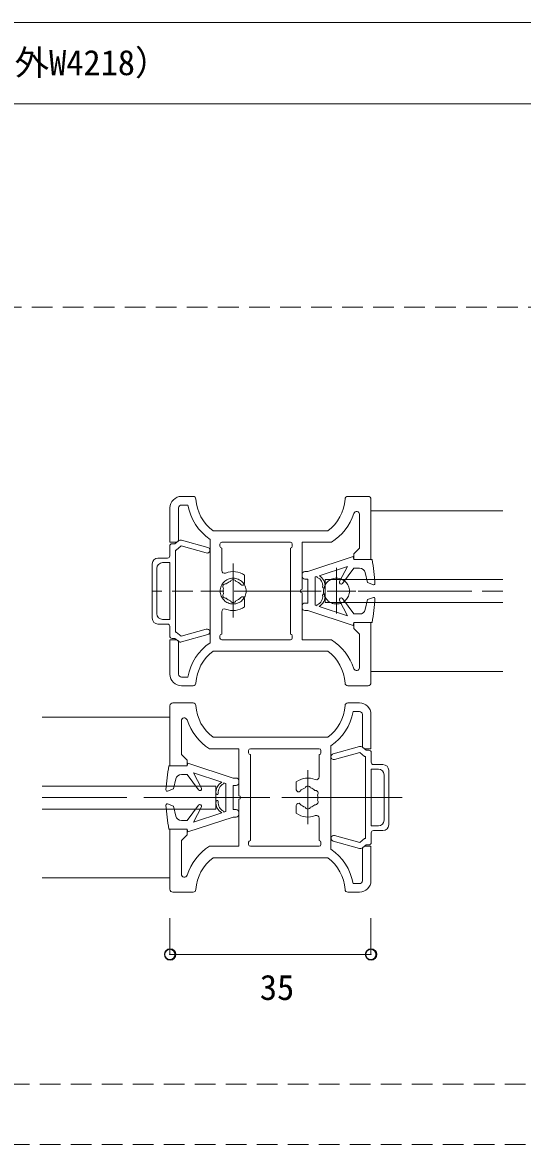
# Model space of a CAD drawing. Units: millimetres, scale not verified. Extents: x -596 to 604, y -411 to 420.
# Drawn here: x -231.1 to -144, y -226.4 to -30.8 of the extents above; entities that cross this region are included whole.
import ezdxf
from ezdxf.enums import TextEntityAlignment as Align

# ---------------------------------------------------------------- set-up
doc = ezdxf.new("R2010")
doc.units = ezdxf.units.MM
doc.header["$LTSCALE"] = 3
doc.header["$PDMODE"] = 32
doc.header["$PDSIZE"] = 1.8
for name, pattern in [('CHAIN1', [8, 5, -1, 1, -1]), ('DASHED1', [1.8, 1.2, -0.6]), ('DOUBLE_CHAIN1', [8.8, 5, -1, 0.6, -0.6, 0.6, -1])]:
    doc.linetypes.add(name, pattern=pattern)
for name, color, linetype, lineweight in [('1-0_H-SYM', 7, 'Continuous', 20), ('1-1_0', 7, 'Continuous', 20), ('2-0_18', 7, 'Continuous', 18)]:
    doc.layers.add(name, color=color, linetype=linetype, lineweight=lineweight)
doc.styles.add('ＭＳ ゴシック', font='')
doc.styles.get('ＭＳ ゴシック').set_extended_font_data('MS Gothic')

msp = doc.modelspace()

# ---------------------------------------------------------------- linework, layer by layer
at = {"layer": '1-0_H-SYM'}
msp.add_line((118.5, -30.75), (-580.5, -30.75), dxfattribs=at)
msp.add_line((118.5, -30.75), (-580.5, -30.75), dxfattribs=at)
at = {"layer": '1-1_0'}
msp.add_line((118.5, -30.75), (-580.5, -30.75), dxfattribs=at)
msp.add_line((118.5, -30.75), (-580.5, -30.75), dxfattribs=at)
at = {"layer": '2-0_18', "color": 4}
msp.add_line((-380.139, -44.937), (27.746, -44.937), dxfattribs=at)
at = {"layer": '2-0_18', "linetype": 'DASHED1', "lineweight": 20}
for p, q in [((-467.063, -80.384), (-115.089, -80.384)), ((-465.689, -215.884), (3.689, -215.884)), ((-465.689, -226.384), (3.689, -226.384))]:
    msp.add_line(p, q, dxfattribs=at)
at = {"layer": '2-0_18'}
for p, q in [((-203.424, -113.384), (-201.408, -113.384)), ((-174.44, -113.384), (-170.924, -113.384)), ((-205.424, -121.384), (-205.424, -115.384)), ((-203.924, -115.384), (-203.924, -120.884)), ((-202.298, -114.884), (-203.424, -114.884)), ((-170.424, -113.884), (-170.424, -124.384)), ((-172.424, -116.506), (-172.424, -122.384)), ((-147.433, -115.884), (-170.424, -115.884)), ((-203.947, -121.122), (-204.563, -121.634)), ((-198.829, -122.282), (-203.402, -121.006)), ((-198.424, -129.584), (-198.424, -120.867)), ((-177.924, -119.384), (-197.924, -119.384)), ((-205.463, -122.074), (-205.463, -122.234)), ((-205.463, -123.734), (-205.463, -122.234)), ((-204.424, -121.384), (-205.424, -121.384)), ((-204.563, -121.634), (-205.066, -121.634)), ((-204.463, -122.734), (-204.323, -122.734)), ((-204.463, -122.734), (-204.463, -137.034)), ((-204.323, -122.734), (-203.469, -122.025)), ((-203.469, -122.025), (-199.098, -123.245)), ((-196.724, -122.084), (-196.724, -121.684)), ((-196.424, -121.384), (-184.424, -121.384)), ((-196.424, -126.284), (-196.424, -122.384)), ((-184.424, -122.384), (-184.424, -137.384)), ((-184.124, -122.084), (-184.124, -121.684)), ((-182.424, -121.384), (-177.301, -121.384)), ((-182.424, -129.584), (-182.424, -121.384)), ((-208.514, -134.634), (-208.514, -125.134)), ((-205.863, -124.134), (-207.514, -124.134)), ((-206.714, -124.934), (-205.463, -124.934)), ((-205.463, -124.934), (-205.463, -134.834)), ((-207.714, -133.834), (-207.714, -125.934)), ((-192.424, -128.512), (-192.424, -127.134)), ((-181.924, -126.484), (-181.424, -126.484)), ((-175.382, -128.561), (-173.424, -125.884)), ((-173.424, -125.884), (-172.412, -125.884)), ((-181.424, -127.784), (-181.924, -127.784)), ((-181.424, -131.984), (-181.424, -127.793)), ((-180.124, -132.343), (-180.124, -127.425)), ((-178.424, -131.884), (-178.424, -127.884)), ((-147.433, -127.884), (-178.424, -127.884)), ((-198.424, -138.901), (-198.424, -130.184)), ((-182.424, -138.384), (-182.424, -130.184)), ((-169.994, -130.997), (-171.024, -131.384)), ((-192.424, -131.256), (-192.424, -132.633)), ((-181.924, -131.984), (-181.424, -131.984)), ((-179.824, -132.442), (-180.124, -132.343)), ((-179.824, -132.363), (-179.824, -132.442)), ((-174.524, -134.186), (-179.455, -132.564)), ((-178.424, -131.884), (-147.433, -131.884)), ((-175.891, -131.521), (-174.524, -134.186)), ((-173.424, -133.884), (-175.382, -131.207)), ((-171.024, -131.384), (-171.44, -133.117)), ((-206.714, -134.834), (-205.463, -134.834)), ((-196.424, -137.384), (-196.424, -133.484)), ((-181.424, -133.284), (-181.924, -133.284)), ((-173.524, -135.884), (-181.424, -133.284)), ((-172.412, -133.884), (-173.424, -133.884)), ((-205.863, -135.634), (-207.52, -135.634)), ((-205.463, -136.034), (-205.463, -136.734)), ((-205.463, -136.734), (-205.463, -137.731)), ((-173.424, -135.384), (-173.524, -135.884)), ((-173.424, -135.384), (-170.224, -135.384)), ((-173.424, -136.384), (-173.424, -135.384)), ((-172.424, -137.384), (-173.424, -136.384)), ((-170.424, -135.384), (-170.424, -145.884)), ((-205.424, -138.384), (-204.424, -138.384)), ((-205.424, -144.384), (-205.424, -138.384)), ((-205.065, -138.134), (-204.563, -138.134)), ((-204.563, -138.134), (-203.947, -138.646)), ((-203.924, -138.884), (-203.924, -144.384)), ((-203.402, -138.762), (-198.829, -137.486)), ((-196.724, -138.084), (-196.724, -137.684)), ((-184.424, -138.384), (-196.424, -138.384)), ((-184.124, -138.084), (-184.124, -137.684)), ((-177.301, -138.384), (-182.424, -138.384)), ((-172.424, -137.384), (-172.424, -143.261)), ((-197.924, -140.384), (-177.924, -140.384)), ((-170.424, -143.884), (-170.424, -143.884)), ((-170.424, -143.884), (-147.433, -143.884)), ((-203.424, -144.884), (-202.298, -144.884)), ((-170.924, -146.384), (-174.44, -146.384)), ((-205.424, -160.384), (-205.424, -149.884)), ((-204.924, -149.384), (-201.408, -149.384)), ((-174.439, -149.384), (-172.424, -149.384)), ((-205.424, -151.884), (-227.671, -151.884)), ((-203.424, -158.384), (-203.424, -152.506)), ((-172.424, -150.884), (-173.55, -150.884)), ((-171.924, -156.884), (-171.924, -151.384)), ((-170.424, -151.384), (-170.424, -157.384)), ((-177.924, -155.384), (-197.924, -155.384)), ((-203.424, -158.384), (-202.424, -159.384)), ((-191.724, -157.684), (-191.724, -158.084)), ((-191.424, -157.384), (-179.424, -157.384)), ((-191.424, -173.384), (-191.424, -158.384)), ((-179.424, -158.384), (-179.424, -162.284)), ((-179.124, -157.684), (-179.124, -158.084)), ((-177.424, -156.867), (-177.424, -165.584)), ((-172.446, -157.006), (-177.019, -158.282)), ((-171.284, -157.634), (-171.901, -157.122)), ((-170.424, -157.384), (-171.424, -157.384)), ((-170.782, -157.634), (-171.284, -157.634)), ((-170.384, -159.034), (-170.384, -158.037)), ((-202.424, -160.384), (-205.624, -160.384)), ((-202.424, -159.384), (-202.424, -160.384)), ((-171.384, -173.034), (-171.384, -158.734)), ((-170.384, -159.734), (-170.384, -159.034)), ((-169.984, -160.134), (-168.328, -160.134)), ((-203.435, -161.884), (-202.424, -161.884)), ((-202.424, -161.884), (-200.466, -164.561)), ((-169.134, -160.934), (-170.384, -160.934)), ((-170.384, -170.834), (-170.384, -160.934)), ((-168.134, -161.934), (-168.134, -169.834)), ((-167.334, -161.134), (-167.334, -170.634)), ((-197.424, -163.884), (-227.671, -163.884)), ((-197.424, -163.884), (-197.424, -167.884)), ((-195.724, -163.425), (-195.724, -168.343)), ((-194.424, -162.484), (-193.924, -162.484)), ((-193.924, -163.784), (-194.424, -163.784)), ((-194.424, -163.793), (-194.424, -167.984)), ((-183.424, -163.134), (-183.424, -164.512)), ((-193.424, -166.184), (-193.424, -174.384)), ((-177.424, -166.184), (-177.424, -174.901)), ((-227.671, -167.884), (-197.424, -167.884)), ((-204.824, -167.384), (-205.853, -166.997)), ((-204.408, -169.117), (-204.824, -167.384)), ((-200.466, -167.207), (-202.424, -169.884)), ((-201.324, -170.186), (-199.957, -167.521)), ((-194.424, -167.984), (-193.924, -167.984)), ((-183.424, -168.633), (-183.424, -167.256)), ((-202.424, -169.884), (-203.435, -169.884)), ((-194.424, -169.284), (-202.324, -171.884)), ((-196.393, -168.564), (-201.324, -170.186)), ((-195.724, -168.343), (-196.024, -168.442)), ((-196.024, -168.442), (-196.024, -168.363)), ((-193.924, -169.284), (-194.424, -169.284)), ((-179.424, -169.484), (-179.424, -173.384)), ((-202.324, -171.884), (-202.424, -171.384)), ((-169.134, -170.834), (-170.384, -170.834)), ((-170.384, -172.034), (-170.384, -173.534)), ((-169.984, -171.634), (-168.334, -171.634)), ((-203.424, -179.261), (-203.424, -173.384)), ((-191.724, -173.684), (-191.724, -174.084)), ((-179.124, -173.684), (-179.124, -174.084)), ((-177.019, -173.486), (-172.446, -174.762)), ((-172.379, -173.743), (-176.75, -172.523)), ((-171.525, -173.034), (-172.379, -173.743)), ((-171.384, -173.034), (-171.525, -173.034)), ((-170.384, -173.694), (-170.384, -173.534)), ((-193.424, -174.384), (-198.547, -174.384)), ((-179.424, -174.384), (-191.424, -174.384)), ((-171.924, -180.384), (-171.924, -174.884)), ((-171.901, -174.646), (-171.284, -174.134)), ((-171.424, -174.384), (-170.424, -174.384)), ((-171.284, -174.134), (-170.782, -174.134)), ((-197.924, -176.384), (-177.924, -176.384)), ((-227.671, -179.884), (-205.424, -179.884)), ((-173.55, -180.884), (-172.424, -180.884)), ((-201.408, -182.384), (-204.924, -182.384)), ((-172.424, -182.384), (-174.439, -182.384))]:
    msp.add_line(p, q, dxfattribs=at)
at = {"layer": '2-0_18', "lineweight": 20}
for p, q in [((-205.424, -115.384), (-205.424, -115.366)), ((-205.424, -181.884), (-205.424, -171.384)), ((-170.424, -174.384), (-170.424, -180.815))]:
    msp.add_line(p, q, dxfattribs=at)
at = {"layer": '2-0_18', "linetype": 'DOUBLE_CHAIN1'}
for p, q in [((-198.424, -137.884), (-198.424, -121.884)), ((-177.424, -157.884), (-177.424, -173.884)), ((-181.424, -169.884), (-181.424, -161.884)), ((-195.424, -165.884), (-203.424, -165.884)), ((-177.424, -165.884), (-185.424, -165.884))]:
    msp.add_line(p, q, dxfattribs=at)
at = {"layer": '2-0_18', "linetype": 'CHAIN1'}
for p, q in [((-194.424, -125.099), (-194.424, -134.517)), ((-176.424, -125.821), (-176.424, -133.821)), ((-155.079, -129.884), (-204.078, -129.884)), ((-155.078, -129.884), (-204.078, -129.884)), ((-181.424, -161.099), (-181.424, -170.517)), ((-164.959, -165.884), (-227.671, -165.884)), ((-209.019, -165.884), (-176.521, -165.884))]:
    msp.add_line(p, q, dxfattribs=at)
at = {"layer": '2-0_18', "linetype": 'DASHED1'}
msp.add_line((-147.433, -129.884), (-208.514, -129.884), dxfattribs=at)
at = {"layer": '2-0_18', "color": 4, "lineweight": 9}
for p, q in [((-205.424, -193.237), (-205.424, -186.887)), ((-170.424, -186.887), (-170.424, -193.237)), ((-205.424, -193.237), (-170.424, -193.237))]:
    msp.add_line(p, q, dxfattribs=at)
at = {"layer": '2-0_18'}
for points in [[(-170.224, -124.384), (-173.424, -124.384), (-173.424, -123.384), (-172.424, -122.384)], [(-181.424, -126.484), (-173.524, -123.884), (-173.424, -124.384)], [(-179.455, -127.204), (-174.524, -125.582), (-175.891, -128.247)], [(-171.44, -126.651), (-171.024, -128.384), (-169.994, -128.771)], [(-180.124, -127.425), (-179.824, -127.326), (-179.824, -127.404)], [(-199.098, -136.523), (-203.469, -137.742), (-204.323, -137.034), (-204.463, -137.034)], [(-201.408, -146.384), (-203.239, -146.384), (-203.424, -146.384)], [(-198.547, -157.384), (-193.424, -157.384), (-193.424, -165.584)], [(-176.75, -159.245), (-172.379, -158.026), (-171.525, -158.734), (-171.384, -158.734)], [(-202.424, -160.384), (-202.324, -159.884), (-194.424, -162.484)], [(-199.957, -164.247), (-201.324, -161.582), (-196.393, -163.204)], [(-205.853, -164.771), (-204.824, -164.384), (-204.408, -162.651)], [(-196.024, -163.405), (-196.024, -163.326), (-195.724, -163.425)], [(-205.624, -171.384), (-202.424, -171.384), (-202.424, -172.384), (-203.424, -173.384)]]:
    msp.add_lwpolyline(points, dxfattribs=at)
at = {"layer": '2-0_18', "linetype": 'DOUBLE_CHAIN1'}
for centre in [(-194.424, -129.884), (-176.424, -129.884)]:
    msp.add_circle(centre, 2.25, dxfattribs=at)
at = {"layer": '2-0_18', "color": 4}
for centre in [(-205.405, -193.237), (-170.405, -193.237)]:
    msp.add_circle(centre, 1, dxfattribs=at)
at = {"layer": '2-0_18'}
for centre, radius, start, end in [((-203.424, -115.384), 2, 90, 180), ((-201.408, -113.884), 0.5, 3.58331, 90), ((-174.44, -113.884), 0.5, 90, 176.41667), ((-170.924, -113.884), 0.5, 0, 90), ((-203.424, -115.384), 0.5, 90, 180), ((-193.424, -113.384), 9, 189.59405, 236.251), ((-193.424, -113.384), 7.5, 183.58331, 233.13009), ((-182.424, -113.384), 7.5, 306.86988, 356.41667), ((-182.424, -113.384), 9.5, 302.63688, 341.80511), ((-172.924, -116.506), 0.5, 0, 161.80511), ((-204.424, -120.884), 0.5, 270, 0), ((-203.564, -121.584), 0.6, 74.41074, 129.67924), ((-205.066, -122.036), 0.4, 83.74692, 185.47778), ((-198.963, -122.764), 0.5, 254.41073, 74.41074), ((-196.424, -121.684), 0.3, 90, 180), ((-196.424, -122.084), 0.3, 180, 270), ((-184.424, -121.684), 0.3, 0, 90), ((-184.424, -122.084), 0.3, 270, 0), ((-207.514, -125.134), 1, 90, 180), ((-206.714, -125.934), 1, 90, 180), ((-205.863, -123.734), 0.4, 270, 0), ((-219.578, -132.396), 50, 4.39027, 9.22102), ((-195.924, -126.284), 0.5, 180, 292.61985), ((-194.424, -129.884), 3.4, 53.96811, 112.61985), ((-181.924, -126.984), 0.5, 90, 180), ((-172.412, -126.884), 1, 13.49573, 90), ((-195.723, -129.134), 0.5, 82.02431, 217.97567), ((-194.424, -129.884), 1.75, 105.35887, 134.64111), ((-194.424, -128.384), 0.5, 22.02431, 157.97567), ((-194.424, -129.884), 1.75, 40.1841, 74.64111), ((-192.8, -128.512), 0.376, 220.18409, 0), ((-181.924, -127.284), 0.5, 180, 270), ((-179.724, -127.404), 0.1, 180, 245.68424), ((-180.424, -128.954), 1.6, 352.65043, 65.68425), ((-180.424, -128.954), 2, 352.65043, 61.00494), ((-175.624, -128.384), 0.3, 152.84901, 323.82075), ((-169.924, -128.584), 0.2, 249.3903, 4.39027), ((-195.723, -130.634), 0.5, 142.0243, 277.97567), ((-194.424, -129.884), 1.75, 165.35887, 194.64111), ((-194.424, -129.884), 1.75, 285.35887, 319.81588), ((-192.8, -131.256), 0.376, 0, 139.81588), ((-182.424, -129.884), 0.3, 90, 270), ((-180.424, -130.814), 1.6, 294.31573, 7.34955), ((-180.424, -130.814), 2, 298.99504, 7.34955), ((-178.639, -129.184), 0.2, 172.65043, 352.65043), ((-178.639, -130.584), 0.2, 7.34955, 187.34954), ((-169.924, -131.184), 0.2, 355.60971, 110.60968), ((-195.924, -133.484), 0.5, 67.38013, 180), ((-194.424, -129.884), 3.4, 247.38012, 306.03187), ((-194.424, -129.884), 1.75, 225.35887, 254.64111), ((-194.424, -131.384), 0.5, 202.0243, 337.97567), ((-181.924, -132.484), 0.5, 90, 180), ((-181.924, -132.784), 0.5, 180, 270), ((-179.724, -132.363), 0.1, 114.31573, 180), ((-175.624, -131.384), 0.3, 36.17923, 207.15097), ((-219.578, -127.372), 50, 350.77896, 355.60971), ((-207.514, -134.634), 1, 180, 270), ((-206.714, -133.834), 1, 180, 270), ((-172.412, -132.884), 1, 270, 346.50425), ((-205.863, -136.034), 0.4, 0, 90), ((-198.963, -137.004), 0.5, 285.58924, 105.58924), ((-205.065, -137.734), 0.4, 179.46746, 274.039), ((-204.424, -138.884), 0.5, 0, 90), ((-203.564, -138.184), 0.6, 230.32073, 285.58924), ((-196.424, -137.684), 0.3, 90, 180), ((-196.424, -138.084), 0.3, 180, 270), ((-184.424, -137.684), 0.3, 0, 90), ((-184.424, -138.084), 0.3, 270, 0), ((-182.424, -146.384), 9.5, 18.19487, 57.3631), ((-193.424, -146.384), 9, 123.74897, 170.40592), ((-193.424, -146.384), 7.5, 126.86988, 176.41667), ((-182.424, -146.384), 7.5, 3.58331, 53.1301), ((-203.424, -144.384), 2, 180, 270), ((-203.424, -144.384), 0.5, 180, 270), ((-172.924, -143.261), 0.5, 198.19487, 0), ((-201.408, -145.884), 0.5, 270, 356.41667), ((-174.44, -145.884), 0.5, 183.58331, 270), ((-170.924, -145.884), 0.5, 270, 0), ((-204.924, -149.884), 0.5, 90, 180), ((-201.408, -149.884), 0.5, 3.58331, 90), ((-193.424, -149.384), 7.5, 183.58331, 233.13009), ((-182.424, -149.384), 7.5, 306.86988, 356.41667), ((-174.439, -149.884), 0.5, 90, 176.41667), ((-172.424, -151.384), 2, 0, 90), ((-202.924, -152.506), 0.5, 18.19487, 180), ((-193.424, -149.384), 9.5, 198.19487, 237.36309), ((-182.424, -149.384), 9, 303.74897, 350.40592), ((-172.424, -151.384), 0.5, 0, 90), ((-191.424, -157.684), 0.3, 90, 180), ((-191.424, -158.084), 0.3, 180, 270), ((-179.424, -157.684), 0.3, 0, 90), ((-179.424, -158.084), 0.3, 270, 0), ((-176.884, -158.764), 0.5, 105.58924, 285.58924), ((-172.284, -157.584), 0.6, 50.32074, 105.58924), ((-171.424, -156.884), 0.5, 180, 270), ((-170.782, -158.033), 0.4, 359.46746, 94.039), ((-156.27, -168.396), 50, 170.77896, 175.60971), ((-169.984, -159.734), 0.4, 180, 270), ((-168.334, -161.134), 1, 0, 90), ((-203.435, -162.884), 1, 90, 166.50425), ((-179.924, -162.284), 0.5, 247.38012, 0), ((-169.134, -161.934), 1, 0, 90), ((-200.224, -164.384), 0.3, 216.17922, 27.15097), ((-195.424, -164.954), 2, 118.99504, 187.34954), ((-195.424, -164.954), 1.6, 114.31573, 187.34954), ((-196.124, -163.405), 0.1, 294.31573, 0), ((-193.924, -162.984), 0.5, 0, 90), ((-193.924, -163.284), 0.5, 270, 0), ((-181.424, -165.884), 3.4, 67.38013, 126.03187), ((-181.424, -165.884), 1.75, 105.35887, 139.81588), ((-181.424, -164.384), 0.5, 22.02431, 157.97567), ((-181.424, -165.884), 1.75, 45.35887, 74.64111), ((-205.924, -164.584), 0.2, 175.60971, 290.60968), ((-197.209, -165.184), 0.2, 187.34954, 7.34955), ((-193.424, -165.884), 0.3, 270, 90), ((-183.048, -164.512), 0.376, 180, 319.81588), ((-180.125, -165.134), 0.5, 322.0243, 97.97568), ((-181.424, -165.884), 1.75, 345.35887, 14.64111), ((-205.924, -167.184), 0.2, 69.3903, 184.39027), ((-156.27, -163.372), 50, 184.39027, 189.22102), ((-200.224, -167.384), 0.3, 332.84901, 143.82075), ((-195.424, -166.814), 2, 172.65043, 241.00494), ((-197.209, -166.584), 0.2, 352.65043, 172.65043), ((-195.424, -166.814), 1.6, 172.65043, 245.68424), ((-193.924, -168.484), 0.5, 0, 90), ((-183.048, -167.256), 0.376, 40.1841, 180), ((-181.424, -165.884), 1.75, 220.18409, 254.64111), ((-181.424, -167.384), 0.5, 202.0243, 337.97567), ((-181.424, -165.884), 1.75, 285.35887, 314.64111), ((-180.125, -166.634), 0.5, 262.0243, 37.97568), ((-203.435, -168.884), 1, 193.49572, 270), ((-196.124, -168.363), 0.1, 0, 65.68425), ((-193.924, -168.784), 0.5, 270, 0), ((-181.424, -165.884), 3.4, 233.9681, 292.61985), ((-179.924, -169.484), 0.5, 0, 112.61985), ((-169.134, -169.834), 1, 270, 0), ((-169.984, -172.034), 0.4, 90, 180), ((-168.334, -170.634), 1, 270, 0), ((-191.424, -173.684), 0.3, 90, 180), ((-191.424, -174.084), 0.3, 180, 270), ((-179.424, -173.684), 0.3, 0, 90), ((-179.424, -174.084), 0.3, 270, 0), ((-176.884, -173.004), 0.5, 74.41074, 254.41073), ((-170.782, -173.732), 0.4, 263.74691, 5.47778), ((-193.424, -182.384), 9.5, 122.63688, 161.80511), ((-182.424, -182.384), 9, 9.59406, 56.25101), ((-172.284, -174.184), 0.6, 254.41073, 309.67924), ((-171.424, -174.884), 0.5, 90, 180), ((-193.424, -182.384), 7.5, 126.86988, 176.41667), ((-182.424, -182.384), 7.5, 3.58331, 53.1301), ((-202.924, -179.261), 0.5, 180, 341.80511), ((-204.924, -181.884), 0.5, 180, 270), ((-201.408, -181.884), 0.5, 270, 356.41667), ((-174.439, -181.884), 0.5, 183.58331, 270), ((-172.424, -180.384), 0.5, 270, 0), ((-172.424, -180.384), 2, 270, 0)]:
    msp.add_arc(centre, radius, start, end, dxfattribs=at)
for p in [(-205.461, -193.237), (-205.424, -193.237), (-170.461, -193.237), (-170.424, -193.237)]:
    msp.add_point(p, dxfattribs=at)

# ---------------------------------------------------------------- texts
at = {"layer": '2-0_18', "style": 'ＭＳ ゴシック'}
for s, p in [('総W（枠外W4218）', (-253.472, -41.265)), ('35', (-189.772, -202.497))]:
    msp.add_text(s, height=4.399, dxfattribs=at).set_placement(p, align=Align.BOTTOM_LEFT)

doc.saveas('drawing.dxf')
